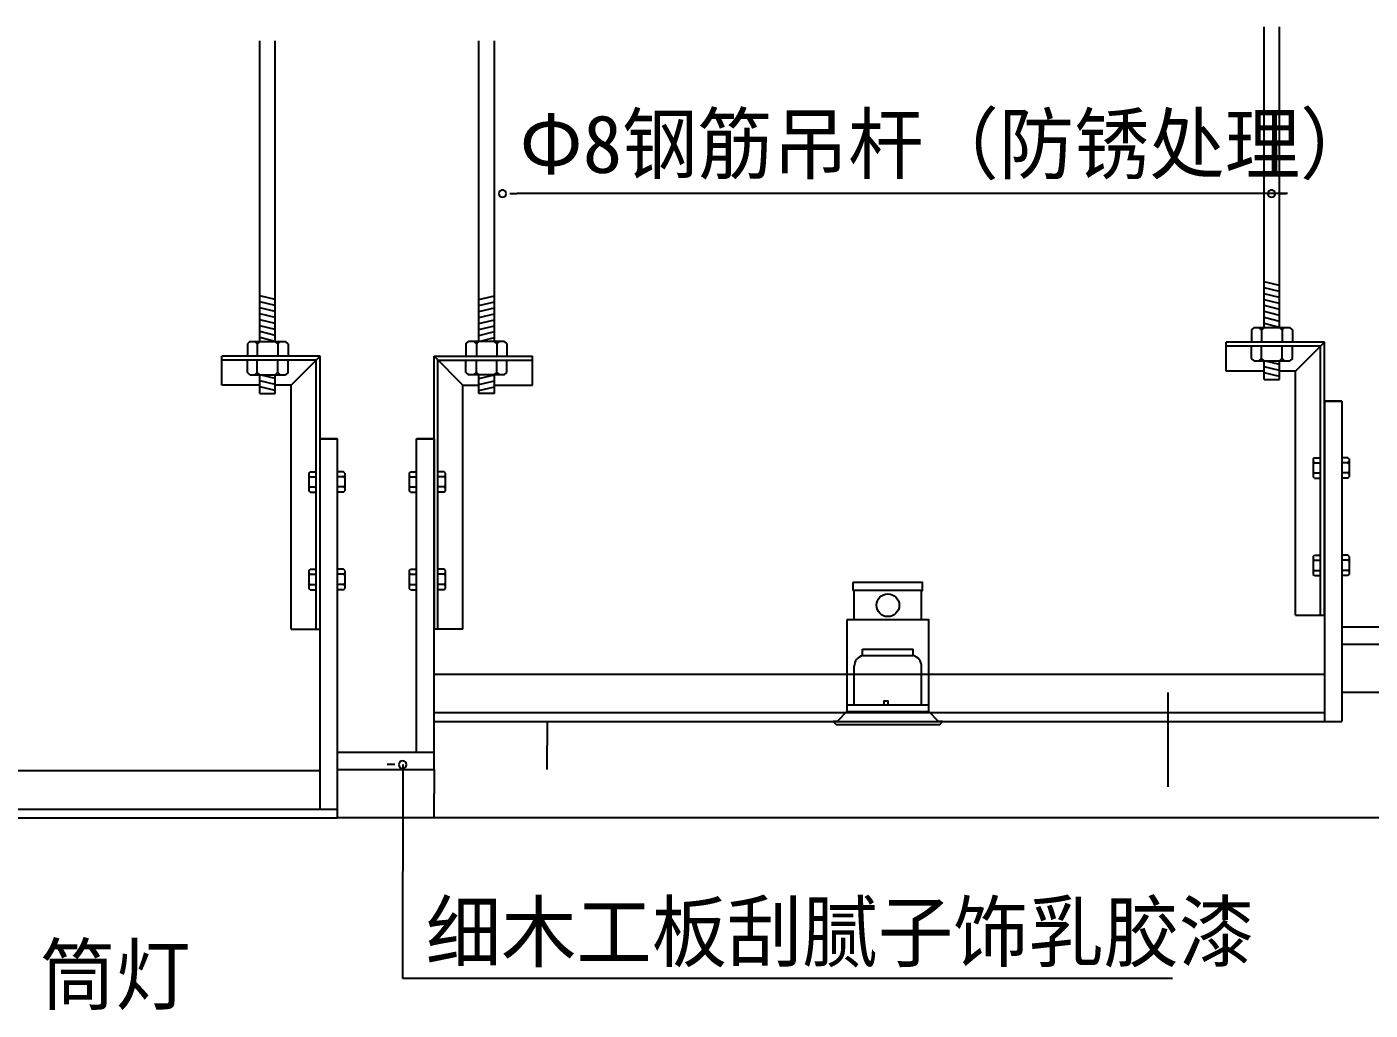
# Model space of a CAD drawing. Header units: metres. Extents: x 30935 to 38949, y 2419 to 5221.
# Drawn here: x 32167 to 33558, y 3663 to 4682 of the extents above; entities that cross this region are included whole.
import ezdxf

# ---------------------------------------------------------------- set-up
doc = ezdxf.new("R2010")
doc.units = ezdxf.units.M
for name, color, linetype in [('3', 2, 'Continuous'), ('5', 5, 'Continuous'), ('7', 7, 'Continuous'), ('8', 7, 'Continuous'), ('D', 3, 'Continuous'), ('PUB_DIM', 3, 'Continuous'), ('PUB_TEXT', 7, 'Continuous'), ('家具', 2, 'Continuous')]:
    doc.layers.add(name, color=color, linetype=linetype)
doc.dimstyles.get("Standard").update_dxf_attribs({"dimtxt": 2.5, "dimasz": 2.5, "dimexe": 1.25, "dimexo": 0.625, "dimtad": 1, "dimcen": 2.5, "dimazin": 3, "dimtfac": 1, "dimtmove": 0, "dimatfit": 3})

# ---------------------------------------------------------------- blocks, each defined once
blk = doc.blocks.new('_DOT')
at = {"color": 0, "linetype": 'ByBlock'}
blk.add_line((-0.5, 0), (-1, 0), dxfattribs=at)
blk.add_lwpolyline([(-0.25, 0, 1), (0.25, 0, 1)], format="xyb", close=True, dxfattribs=at)
blk = doc.blocks.new('A$C199F71E8')
at = {"layer": '7'}
for p, q in [((20.27, 146.94), (20.27, 138.84)), ((21.71, 138.84), (20.27, 138.84)), ((21.71, 108.32), (21.71, 138.84)), ((91.17, 138.84), (21.71, 138.84)), ((21.71, 108.32), (14.13, 108.32)), ((91.17, 108.32), (21.71, 108.32)), ((30.17, 71.27), (30.17, 78.01)), ((30.17, 78.01), (82.86, 78.01)), ((30.17, 71.27), (82.86, 71.27)), ((82.86, 71.27), (82.86, 78.01)), ((21.71, 20.14), (21.71, 60.36)), ((91.33, 20.14), (91.33, 60.36)), ((14.13, 20.14), (98.9, 20.14)), ((3.99, 3.2), (109.05, 3.2)), ((14.13, 13.38), (98.9, 13.38))]:
    blk.add_line(p, q, dxfattribs=at)
for points in [[(14.13, 108.32), (14.13, 13.38), (3.99, 3.2), (0, 3.2), (2.82, 0), (110.22, 0.01), (113, 3.2), (109.05, 3.2), (98.9, 13.38), (98.9, 108.32), (91.17, 108.32), (91.17, 138.84), (92.52, 138.84), (92.52, 146.94), (20.32, 146.94)], [(91.17, 138.84), (53.44, 138.84), (21.79, 138.84)]]:
    blk.add_lwpolyline(points, dxfattribs=at)
blk.add_lwpolyline([(52.17, 20.14), (56.8, 20.14), (56.8, 24), (52.17, 24)], close=True, dxfattribs=at)
blk.add_circle((56.52, 123.42), 11.78, dxfattribs=at)
for centre, start, end in [((33.05, 60.31), 104.69, 179.74), ((79.99, 60.31), 0.26, 75.31)]:
    blk.add_arc(centre, 11.34, start, end, dxfattribs=at)
blk = doc.blocks.new('_CLOSEDFILLED')
at = {"color": 0, "linetype": 'BYBLOCK'}
blk.add_solid([(-1, 0.2), (0, 0), (-1, -0.2)], dxfattribs=at)
blk = doc.blocks.new('*D3')
for p, q in [((32588.7, 3912.13), (32588.7, 3887.13)), ((32588.45, 3887.13), (32588.2, 3887.13)), ((32588.7, 3862.13), (32588.7, 3887.13)), ((32588.7, 3887.13), (32588.7, 3887.13)), ((32588.95, 3887.13), (32589.2, 3887.13))]:
    blk.add_line(p, q)
at = {"layer": 'Defpoints'}
for p in [(32588.7, 3912.13), (32588.7, 3887.13), (32588.7, 3862.13)]:
    blk.add_point(p, dxfattribs=at)
at = {"layer": 'PUB_DIM', "xscale": 0.25, "yscale": 0.25}
blk.add_blockref('_CLOSEDFILLED', (32588.7, 3887.13), dxfattribs=at)
at = {"layer": 'PUB_DIM', "xscale": 0.25, "yscale": 0.25, "rotation": 180}
blk.add_blockref('_CLOSEDFILLED', (32588.7, 3887.13), dxfattribs=at)
at = {"layer": 'PUB_DIM', "insert": (32588.7, 3888.255), "char_height": 1, "attachment_point": 5}
blk.add_mtext('0', dxfattribs=at)
blk = doc.blocks.new('*D11')
for p, q in [((32705.94, 3962.13), (32705.94, 3937.13)), ((32705.69, 3937.13), (32705.44, 3937.13)), ((32705.94, 3912.13), (32705.94, 3937.13)), ((32705.94, 3937.13), (32705.94, 3937.13)), ((32706.19, 3937.13), (32706.44, 3937.13))]:
    blk.add_line(p, q)
at = {"layer": 'Defpoints'}
for p in [(32705.94, 3962.13), (32705.94, 3937.13), (32705.94, 3912.13)]:
    blk.add_point(p, dxfattribs=at)
at = {"layer": 'PUB_DIM', "xscale": 0.25, "yscale": 0.25}
blk.add_blockref('_CLOSEDFILLED', (32705.94, 3937.13), dxfattribs=at)
at = {"layer": 'PUB_DIM', "xscale": 0.25, "yscale": 0.25, "rotation": 180}
blk.add_blockref('_CLOSEDFILLED', (32705.94, 3937.13), dxfattribs=at)
at = {"layer": 'PUB_DIM', "insert": (32705.94, 3938.255), "char_height": 1, "attachment_point": 5}
blk.add_mtext('0', dxfattribs=at)
blk = doc.blocks.new('*D12')
for p, q in [((33348.59, 3992.13), (33348.59, 3894.27)), ((33348.59, 3962.13), (33348.59, 3894.27)), ((33348.34, 3894.27), (33348.09, 3894.27)), ((33348.59, 3894.27), (33348.59, 3894.27)), ((33348.84, 3894.27), (33349.09, 3894.27))]:
    blk.add_line(p, q)
at = {"layer": 'Defpoints'}
for p in [(33348.59, 3992.13), (33348.59, 3962.13), (33348.59, 3894.27)]:
    blk.add_point(p, dxfattribs=at)
at = {"layer": 'PUB_DIM', "xscale": 0.25, "yscale": 0.25}
blk.add_blockref('_CLOSEDFILLED', (33348.59, 3894.27), dxfattribs=at)
at = {"layer": 'PUB_DIM', "xscale": 0.25, "yscale": 0.25, "rotation": 180}
blk.add_blockref('_CLOSEDFILLED', (33348.59, 3894.27), dxfattribs=at)
at = {"layer": 'PUB_DIM', "insert": (33348.59, 3895.395), "char_height": 1, "attachment_point": 5}
blk.add_mtext('0', dxfattribs=at)

msp = doc.modelspace()

# ---------------------------------------------------------------- linework, layer by layer
at = {"layer": '3'}
for p, q in [((33528.7, 4293.8), (33510.7, 4293.8)), ((33510.7, 4293.8), (33528.7, 4293.8)), ((33528.7, 4293.8), (33510.7, 4293.8)), ((33510.7, 4293.8), (33528.7, 4293.8)), ((33528.7, 4293.8), (33528.7, 3962.13)), ((32470.7, 4254.91), (32488.7, 4254.91)), ((32488.7, 4254.91), (32470.7, 4254.91)), ((32488.7, 3862.14), (32488.7, 4254.91)), ((32570.7, 4254.91), (32588.7, 4254.91)), ((32570.7, 4254.91), (32588.7, 4254.91)), ((32588.7, 4254.91), (32570.7, 4254.91)), ((32588.7, 4254.91), (32570.7, 4254.91)), ((32588.7, 3912.14), (32588.7, 4254.91)), ((33528.7, 4042.14), (33668.7, 4042.14)), ((32588.7, 3962.14), (33528.7, 3962.13)), ((32488.7, 3912.14), (32588.7, 3912.14)), ((32142.39, 3862.13), (32488.7, 3862.14))]:
    msp.add_line(p, q, dxfattribs=at)
at = {"layer": '5'}
for p, q in [((33510.7, 4354.88), (33408.87, 4354.88)), ((33408.87, 4324.88), (33408.87, 4354.88)), ((33480.7, 4324.88), (33510.7, 4354.88)), ((33510.7, 4072.07), (33510.7, 4354.88)), ((32470.7, 4340.32), (32368.87, 4340.32)), ((32368.87, 4310.32), (32368.87, 4340.32)), ((32440.7, 4310.32), (32470.7, 4340.32)), ((32470.7, 4057.5), (32470.7, 4340.32)), ((32588.7, 4340.32), (32690.53, 4340.32)), ((32618.7, 4310.32), (32588.7, 4340.32)), ((32588.7, 4057.5), (32588.7, 4340.32)), ((32690.53, 4310.32), (32690.53, 4340.32)), ((33506.7, 4350.88), (33408.87, 4350.88)), ((33506.7, 4072.07), (33506.7, 4350.88)), ((32466.7, 4336.32), (32368.87, 4336.32)), ((32466.7, 4057.5), (32466.7, 4336.32)), ((32592.7, 4336.32), (32690.53, 4336.32)), ((32592.7, 4057.5), (32592.7, 4336.32)), ((33448.21, 4324.88), (33408.87, 4324.88)), ((33480.7, 4324.88), (33464.21, 4324.88)), ((33480.7, 4072.07), (33480.7, 4324.88)), ((32408.21, 4310.32), (32368.87, 4310.32)), ((32440.7, 4310.32), (32424.21, 4310.32)), ((32440.7, 4057.5), (32440.7, 4310.32)), ((32618.7, 4057.5), (32618.7, 4310.32)), ((32618.7, 4310.32), (32635.18, 4310.32)), ((32651.18, 4310.32), (32690.53, 4310.32)), ((33480.7, 4072.07), (33510.7, 4072.07)), ((32440.7, 4057.5), (32470.7, 4057.5)), ((32618.7, 4057.5), (32588.7, 4057.5))]:
    msp.add_line(p, q, dxfattribs=at)
at = {"layer": '8'}
msp.add_line((37948.7, 3862.14), (32488.7, 3862.14), dxfattribs=at)
at = {"layer": 'D'}
for p, q in [((33464.21, 4413.53), (33448.21, 4417.47)), ((33464.21, 4407.35), (33448.21, 4411.29)), ((32424.21, 4398.97), (32408.21, 4402.91)), ((32424.21, 4392.78), (32408.21, 4396.72)), ((32635.18, 4398.97), (32651.18, 4402.91)), ((32635.18, 4392.78), (32651.18, 4396.72)), ((33464.21, 4401.16), (33448.21, 4405.1)), ((33464.21, 4394.98), (33448.21, 4398.92)), ((32424.21, 4386.6), (32408.21, 4390.54)), ((32424.21, 4380.41), (32408.21, 4384.35)), ((32635.18, 4386.6), (32651.18, 4390.54)), ((32635.18, 4380.41), (32651.18, 4384.35)), ((33464.21, 4388.79), (33448.21, 4392.73)), ((33464.21, 4382.6), (33448.21, 4386.55)), ((32424.21, 4374.23), (32408.21, 4378.17)), ((32424.21, 4368.04), (32408.21, 4371.98)), ((32635.18, 4374.23), (32651.18, 4378.17)), ((32635.18, 4368.04), (32651.18, 4371.98)), ((33464.21, 4376.42), (33448.21, 4380.36)), ((33464.21, 4370.23), (33448.21, 4374.18)), ((32424.21, 4361.85), (32408.21, 4365.8)), ((32424.21, 4355.67), (32408.21, 4359.61)), ((32635.18, 4361.85), (32651.18, 4365.8)), ((32635.18, 4355.67), (32651.18, 4359.61)), ((33464.21, 4331.71), (33448.21, 4335.65)), ((33464.21, 4325.52), (33448.21, 4329.46)), ((32424.21, 4317.14), (32408.21, 4321.08)), ((32424.21, 4310.96), (32408.21, 4314.9)), ((32635.18, 4317.14), (32651.18, 4321.08)), ((32635.18, 4310.96), (32651.18, 4314.9)), ((33464.21, 4319.34), (33448.21, 4323.28)), ((32424.21, 4304.77), (32408.21, 4308.71)), ((32635.18, 4304.77), (32651.18, 4308.71))]:
    msp.add_line(p, q, dxfattribs=at)
at = {"layer": 'PUB_TEXT'}
for p, q in [((33472.51, 4508.75), (32674.68, 4508.75)), ((32556.29, 3917.33), (32556.2, 3696.05)), ((32556.2, 3696.05), (33353.54, 3696.05))]:
    msp.add_line(p, q, dxfattribs=at)
at = {"layer": '家具'}
for p, q in [((33448.21, 4370.23), (33448.21, 4681.53)), ((33464.21, 4370.23), (33464.21, 4681.53)), ((32408.21, 4355.67), (32408.21, 4666.96)), ((32424.21, 4355.67), (32424.21, 4666.96)), ((32635.18, 4355.67), (32635.18, 4666.96)), ((32651.18, 4355.67), (32651.18, 4666.96)), ((33438.04, 4370.23), (33435.41, 4367.6)), ((33438.04, 4370.23), (33475.02, 4370.23)), ((33445.64, 4367.6), (33443.01, 4370.23)), ((33448.33, 4370.23), (33445.7, 4367.6)), ((33466.79, 4367.6), (33464.16, 4370.23)), ((33469.48, 4370.23), (33466.85, 4367.6)), ((33477.65, 4367.6), (33475.02, 4370.23)), ((32398.04, 4355.67), (32395.41, 4353.04)), ((32398.04, 4355.67), (32435.02, 4355.67)), ((32405.64, 4353.04), (32403.01, 4355.67)), ((32408.33, 4355.67), (32405.7, 4353.04)), ((32426.79, 4353.04), (32424.16, 4355.67)), ((32429.48, 4355.67), (32426.85, 4353.04)), ((32437.65, 4353.04), (32435.02, 4355.67)), ((32621.74, 4353.04), (32624.37, 4355.67)), ((32661.35, 4355.67), (32624.37, 4355.67)), ((32629.92, 4355.67), (32632.55, 4353.04)), ((32632.61, 4353.04), (32635.24, 4355.67)), ((32651.07, 4355.67), (32653.7, 4353.04)), ((32653.76, 4353.04), (32656.39, 4355.67)), ((32661.35, 4355.67), (32663.98, 4353.04)), ((33435.41, 4367.6), (33435.41, 4354.88)), ((33445.7, 4367.6), (33445.7, 4354.88)), ((33466.85, 4367.6), (33466.85, 4354.88)), ((33477.65, 4367.6), (33477.65, 4354.88)), ((32395.41, 4353.04), (32395.41, 4340.32)), ((32405.7, 4353.04), (32405.7, 4340.32)), ((32426.85, 4353.04), (32426.85, 4340.32)), ((32437.65, 4353.04), (32437.65, 4340.32)), ((32621.74, 4353.04), (32621.74, 4340.32)), ((32632.55, 4353.04), (32632.55, 4340.32)), ((32653.7, 4353.04), (32653.7, 4340.32)), ((32663.98, 4353.04), (32663.98, 4340.32)), ((33435.41, 4338.16), (33435.41, 4350.88)), ((33445.7, 4338.16), (33445.7, 4350.88)), ((33466.85, 4338.16), (33466.85, 4350.88)), ((33477.65, 4338.16), (33477.65, 4350.88)), ((32395.41, 4323.6), (32395.41, 4336.32)), ((32405.7, 4323.6), (32405.7, 4336.32)), ((32426.85, 4323.6), (32426.85, 4336.32)), ((32437.65, 4323.6), (32437.65, 4336.32)), ((32621.74, 4323.6), (32621.74, 4336.32)), ((32632.55, 4323.6), (32632.55, 4336.32)), ((32653.7, 4323.6), (32653.7, 4336.32)), ((32663.98, 4323.6), (32663.98, 4336.32)), ((33438.04, 4335.53), (33435.41, 4338.16)), ((33438.04, 4335.53), (33475.02, 4335.53)), ((33445.64, 4338.16), (33443.01, 4335.53)), ((33448.33, 4335.53), (33445.7, 4338.16)), ((33448.21, 4316.27), (33448.21, 4335.65)), ((33466.79, 4338.16), (33464.16, 4335.53)), ((33464.21, 4316.27), (33464.21, 4335.59)), ((33469.48, 4335.53), (33466.85, 4338.16)), ((33477.65, 4338.16), (33475.02, 4335.53)), ((32398.04, 4320.97), (32395.41, 4323.6)), ((32398.04, 4320.97), (32435.02, 4320.97)), ((32405.64, 4323.6), (32403.01, 4320.97)), ((32408.33, 4320.97), (32405.7, 4323.6)), ((32408.21, 4301.71), (32408.21, 4321.08)), ((32426.79, 4323.6), (32424.16, 4320.97)), ((32424.21, 4301.71), (32424.21, 4321.03)), ((32429.48, 4320.97), (32426.85, 4323.6)), ((32437.65, 4323.6), (32435.02, 4320.97)), ((32621.74, 4323.6), (32624.37, 4320.97)), ((32661.35, 4320.97), (32624.37, 4320.97)), ((32629.92, 4320.97), (32632.55, 4323.6)), ((32632.61, 4323.6), (32635.24, 4320.97)), ((32635.18, 4301.71), (32635.18, 4321.03)), ((32651.07, 4320.97), (32653.7, 4323.6)), ((32651.18, 4301.71), (32651.18, 4321.08)), ((32653.76, 4323.6), (32656.39, 4320.97)), ((32661.35, 4320.97), (32663.98, 4323.6)), ((33448.21, 4316.27), (33464.21, 4316.27)), ((32408.21, 4301.71), (32424.21, 4301.71)), ((32651.18, 4301.71), (32635.18, 4301.71)), ((33510.7, 4293.8), (33510.7, 3962.13)), ((32470.7, 3871.14), (32470.7, 4254.91)), ((32570.7, 3930.14), (32570.7, 4254.91)), ((32588.7, 4254.91), (32588.7, 4058.03)), ((33499.02, 4233.9), (33500.34, 4235.21)), ((33499.02, 4233.9), (33499.02, 4215.41)), ((33500.34, 4230.1), (33499.02, 4231.42)), ((33499.02, 4228.76), (33500.34, 4230.07)), ((33500.34, 4235.21), (33506.7, 4235.21)), ((33500.34, 4230.07), (33506.7, 4230.07)), ((33535.06, 4235.21), (33528.7, 4235.21)), ((33535.06, 4230.07), (33528.7, 4230.07)), ((33536.37, 4233.9), (33535.06, 4235.21)), ((33535.06, 4230.1), (33536.37, 4231.42)), ((33536.37, 4228.76), (33535.06, 4230.07)), ((33536.37, 4233.9), (33536.37, 4215.41)), ((32459.02, 4219.33), (32460.34, 4220.65)), ((32459.02, 4219.33), (32459.02, 4200.84)), ((32460.34, 4215.54), (32459.02, 4216.85)), ((32459.02, 4214.19), (32460.34, 4215.51)), ((32460.34, 4220.65), (32466.7, 4220.65)), ((32460.34, 4215.51), (32466.7, 4215.51)), ((32495.06, 4220.65), (32488.7, 4220.65)), ((32495.06, 4215.51), (32488.7, 4215.51)), ((32496.37, 4219.33), (32495.06, 4220.65)), ((32495.06, 4215.54), (32496.37, 4216.85)), ((32496.37, 4214.19), (32495.06, 4215.51)), ((32496.37, 4219.33), (32496.37, 4200.84)), ((32563.02, 4219.33), (32564.34, 4220.65)), ((32563.02, 4219.33), (32563.02, 4200.84)), ((32564.34, 4215.54), (32563.02, 4216.85)), ((32563.02, 4214.19), (32564.34, 4215.51)), ((32564.34, 4220.65), (32570.7, 4220.65)), ((32564.34, 4215.51), (32570.7, 4215.51)), ((32599.06, 4220.65), (32592.7, 4220.65)), ((32599.06, 4215.51), (32592.7, 4215.51)), ((32600.37, 4219.33), (32599.06, 4220.65)), ((32599.06, 4215.54), (32600.37, 4216.85)), ((32600.37, 4214.19), (32599.06, 4215.51)), ((32600.37, 4219.33), (32600.37, 4200.84)), ((33500.34, 4219.53), (33499.02, 4220.84)), ((33499.02, 4218.18), (33500.34, 4219.5)), ((33500.34, 4214.09), (33499.02, 4215.41)), ((33500.34, 4219.5), (33506.7, 4219.5)), ((33535.06, 4219.5), (33528.7, 4219.5)), ((33535.06, 4219.53), (33536.37, 4220.84)), ((33536.37, 4218.18), (33535.06, 4219.5)), ((33535.06, 4214.09), (33536.37, 4215.41)), ((32460.34, 4204.96), (32459.02, 4206.28)), ((32459.02, 4203.62), (32460.34, 4204.93)), ((32460.34, 4204.93), (32466.7, 4204.93)), ((32495.06, 4204.93), (32488.7, 4204.93)), ((32495.06, 4204.96), (32496.37, 4206.28)), ((32496.37, 4203.62), (32495.06, 4204.93)), ((32564.34, 4204.96), (32563.02, 4206.28)), ((32563.02, 4203.62), (32564.34, 4204.93)), ((32564.34, 4204.93), (32570.7, 4204.93)), ((32599.06, 4204.93), (32592.7, 4204.93)), ((32599.06, 4204.96), (32600.37, 4206.28)), ((32600.37, 4203.62), (32599.06, 4204.93)), ((33500.34, 4214.09), (33506.7, 4214.09)), ((33535.06, 4214.09), (33528.7, 4214.09)), ((32460.34, 4199.53), (32459.02, 4200.84)), ((32460.34, 4199.53), (32466.7, 4199.53)), ((32495.06, 4199.53), (32488.7, 4199.53)), ((32495.06, 4199.53), (32496.37, 4200.84)), ((32564.34, 4199.53), (32563.02, 4200.84)), ((32564.34, 4199.53), (32570.7, 4199.53)), ((32599.06, 4199.53), (32592.7, 4199.53)), ((32599.06, 4199.53), (32600.37, 4200.84)), ((33499.02, 4132.87), (33500.34, 4134.19)), ((33499.02, 4132.87), (33499.02, 4114.38)), ((33500.34, 4134.19), (33506.7, 4134.19)), ((33535.06, 4134.19), (33528.7, 4134.19)), ((33536.37, 4132.87), (33535.06, 4134.19)), ((33536.37, 4132.87), (33536.37, 4114.38)), ((32459.02, 4118.31), (32460.34, 4119.62)), ((32459.02, 4118.31), (32459.02, 4099.82)), ((32460.34, 4119.62), (32466.7, 4119.62)), ((32495.06, 4119.62), (32488.7, 4119.62)), ((32496.37, 4118.31), (32495.06, 4119.62)), ((32496.37, 4118.31), (32496.37, 4099.82)), ((32563.02, 4118.31), (32564.34, 4119.62)), ((32563.02, 4118.31), (32563.02, 4099.82)), ((32564.34, 4119.62), (32570.7, 4119.62)), ((32599.06, 4119.62), (32592.7, 4119.62)), ((32600.37, 4118.31), (32599.06, 4119.62)), ((32600.37, 4118.31), (32600.37, 4099.82)), ((33500.34, 4129.08), (33499.02, 4130.39)), ((33499.02, 4127.73), (33500.34, 4129.05)), ((33500.34, 4118.5), (33499.02, 4119.82)), ((33499.02, 4117.16), (33500.34, 4118.47)), ((33500.34, 4129.05), (33506.7, 4129.05)), ((33500.34, 4118.47), (33506.7, 4118.47)), ((33535.06, 4129.05), (33528.7, 4129.05)), ((33535.06, 4118.47), (33528.7, 4118.47)), ((33535.06, 4129.08), (33536.37, 4130.39)), ((33536.37, 4127.73), (33535.06, 4129.05)), ((33535.06, 4118.5), (33536.37, 4119.82)), ((33536.37, 4117.16), (33535.06, 4118.47)), ((32460.34, 4114.51), (32459.02, 4115.83)), ((32459.02, 4113.17), (32460.34, 4114.48)), ((32460.34, 4103.94), (32459.02, 4105.25)), ((32459.02, 4102.59), (32460.34, 4103.91)), ((32460.34, 4114.48), (32466.7, 4114.48)), ((32460.34, 4103.91), (32466.7, 4103.91)), ((32495.06, 4114.48), (32488.7, 4114.48)), ((32495.06, 4103.91), (32488.7, 4103.91)), ((32495.06, 4114.51), (32496.37, 4115.83)), ((32496.37, 4113.17), (32495.06, 4114.48)), ((32495.06, 4103.94), (32496.37, 4105.25)), ((32496.37, 4102.59), (32495.06, 4103.91)), ((32564.34, 4114.51), (32563.02, 4115.83)), ((32563.02, 4113.17), (32564.34, 4114.48)), ((32564.34, 4103.94), (32563.02, 4105.25)), ((32563.02, 4102.59), (32564.34, 4103.91)), ((32564.34, 4114.48), (32570.7, 4114.48)), ((32564.34, 4103.91), (32570.7, 4103.91)), ((32599.06, 4114.48), (32592.7, 4114.48)), ((32599.06, 4103.91), (32592.7, 4103.91)), ((32599.06, 4114.51), (32600.37, 4115.83)), ((32600.37, 4113.17), (32599.06, 4114.48)), ((32599.06, 4103.94), (32600.37, 4105.25)), ((32600.37, 4102.59), (32599.06, 4103.91)), ((33500.34, 4113.07), (33499.02, 4114.38)), ((33500.34, 4113.07), (33506.7, 4113.07)), ((33535.06, 4113.07), (33528.7, 4113.07)), ((33535.06, 4113.07), (33536.37, 4114.38)), ((32460.34, 4098.5), (32459.02, 4099.82)), ((32460.34, 4098.5), (32466.7, 4098.5)), ((32495.06, 4098.5), (32488.7, 4098.5)), ((32495.06, 4098.5), (32496.37, 4099.82)), ((32564.34, 4098.5), (32563.02, 4099.82)), ((32564.34, 4098.5), (32570.7, 4098.5)), ((32599.06, 4098.5), (32592.7, 4098.5)), ((32599.06, 4098.5), (32600.37, 4099.82)), ((33528.7, 4060.14), (33668.7, 4060.14)), ((32588.7, 4011.14), (33510.7, 4011.14)), ((33668.7, 3992.14), (33528.7, 3992.13)), ((32588.7, 3971.14), (33510.7, 3971.14)), ((32488.7, 3930.14), (32588.7, 3930.14)), ((31606.7, 3911.12), (32470.7, 3911.14)), ((32131.08, 3871.13), (32488.7, 3871.14))]:
    msp.add_line(p, q, dxfattribs=at)

# ---------------------------------------------------------------- block references
at = {"layer": 'PUB_DIM'}
msp.add_blockref('A$C199F71E8', (33002.18, 3958.94), dxfattribs=at)
at = {"layer": 'PUB_TEXT', "xscale": 15, "yscale": 15, "zscale": 15, "rotation": 180}
for p in [(32659.68, 4508.75), (33455.99, 4508.75)]:
    msp.add_blockref('_DOT', p, dxfattribs=at)
at = {"layer": 'PUB_TEXT', "xscale": 16, "yscale": 16, "zscale": 16}
msp.add_blockref('_DOT', (32556.16, 3917.33), dxfattribs=at)

# ---------------------------------------------------------------- texts
at = {"layer": 'PUB_TEXT'}
for s, p in [('Φ8钢筋吊杆（防锈处理）', (32677.18, 4530.27)), ('细木工板刮腻子饰乳胶漆', (32580.2, 3714.05)), ('筒灯', (32180.67, 3669.62))]:
    msp.add_text(s, height=60, dxfattribs=at).set_placement(p)

# ---------------------------------------------------------------- dimensions: what is measured, and where the dimension line sits
at = {"layer": 'PUB_DIM'}
for base, p1, p2, picture, middle in [((33348.59, 3894.27), (33348.59, 3962.13), (33348.59, 3992.13), '*D12', (33348.59, 3895.395)), ((32705.94, 3937.13), (32705.94, 3962.13), (32705.94, 3912.13), '*D11', (32705.94, 3938.255)), ((32588.7, 3887.13), (32588.7, 3912.13), (32588.7, 3862.13), '*D3', (32588.7, 3888.255))]:
    dim = msp.add_linear_dim(base=base, p1=p1, p2=p2, dimstyle='Standard', dxfattribs=at)
    dim.commit()
    dim.dimension.update_dxf_attribs({"geometry": picture, "text_midpoint": middle})

doc.saveas('drawing.dxf')
